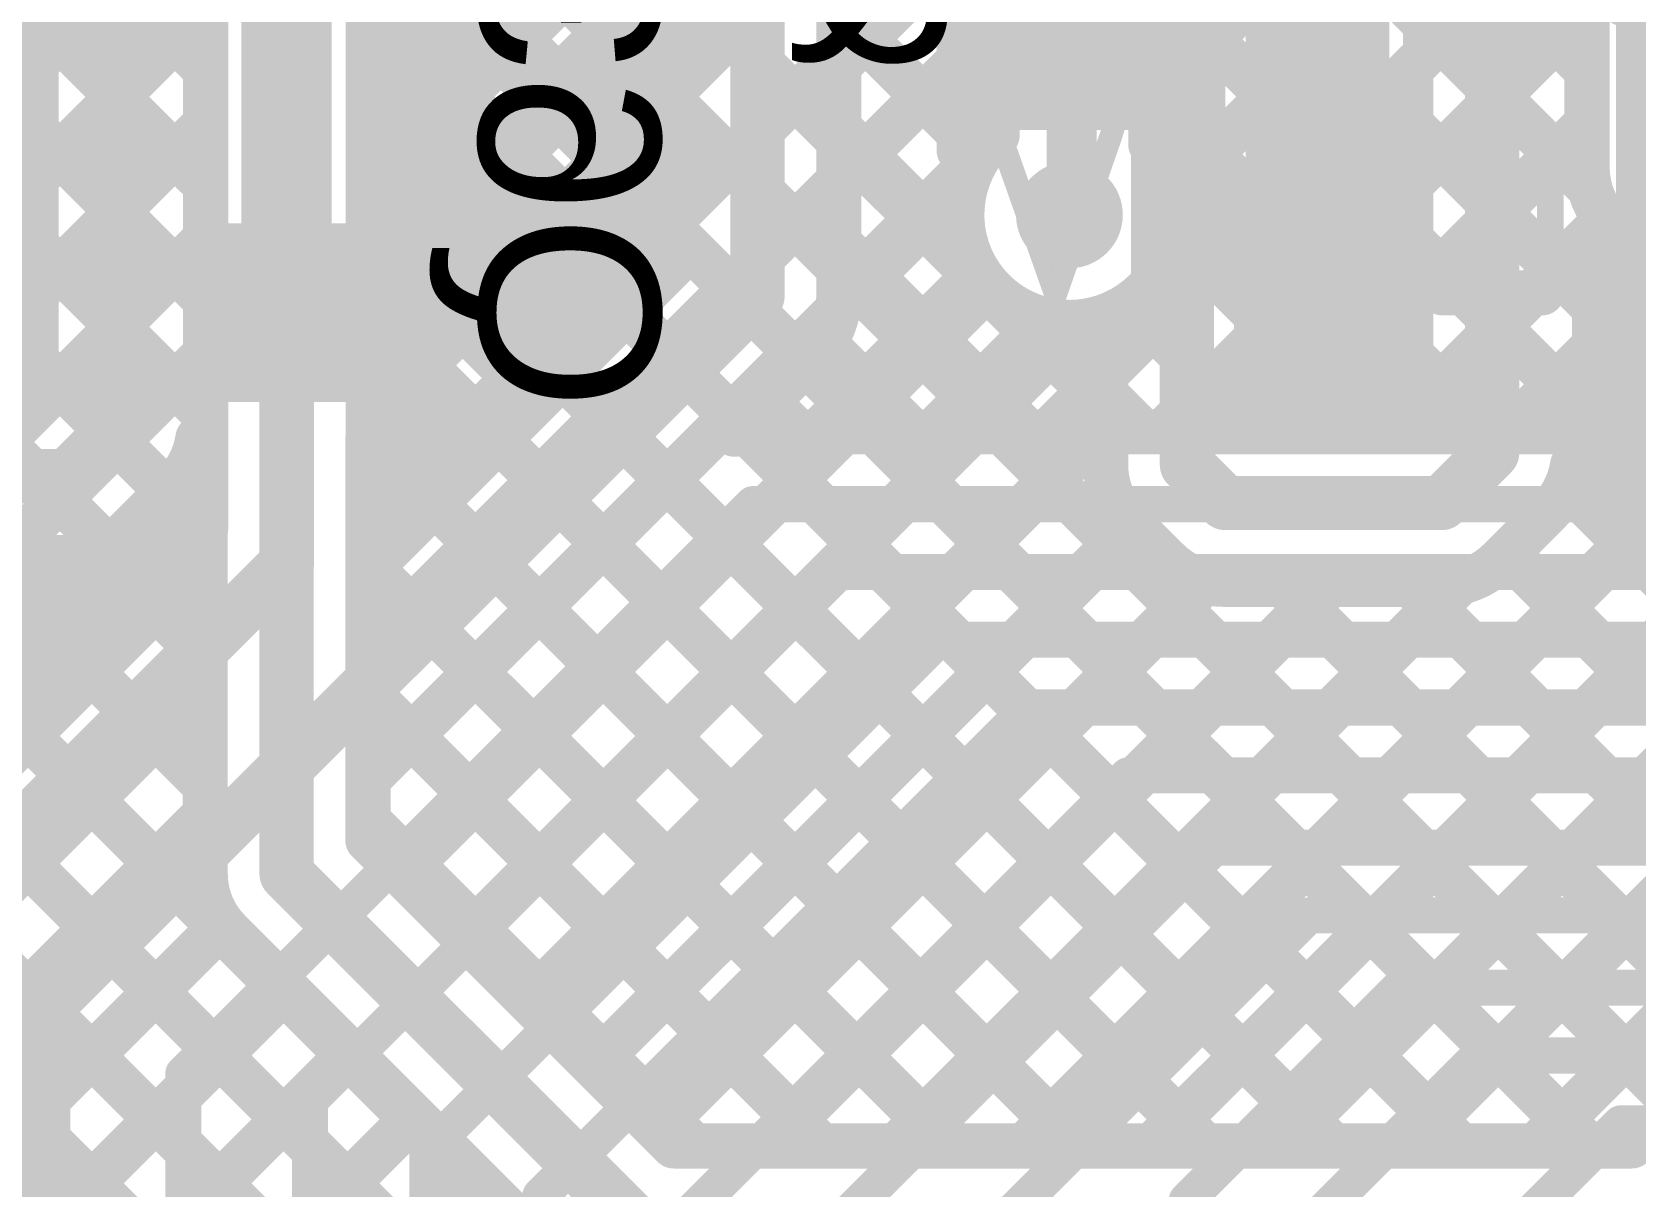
# Model space of a CAD drawing. Header units: millimetres. Extents: x -0.33 to 3.26, y -0.12 to 2.83.
# Drawn here: x 1.2345 to 1.5893, y 1.4469 to 1.7025 of the extents above; entities that cross this region are included whole.
import ezdxf

# ---------------------------------------------------------------- set-up
doc = ezdxf.new("R2010")
doc.units = ezdxf.units.MM
doc.header["$MEASUREMENT"] = 0
for name, color, linetype in [('BottomLayer', 5, 'Continuous'), ('BottomOverlay', 54, 'Continuous'), ('BottomPaste', 16, 'Continuous'), ('BottomSolder', 6, 'Continuous'), ('TopLayer', 1, 'Continuous'), ('TopOverlay', 2, 'Continuous'), ('ViaHoleLayer', 16, 'Continuous')]:
    doc.layers.add(name, color=color, linetype=linetype)
doc.styles.add('Agency FB', font='', dxfattribs={"height": 0.2})
doc.styles.add('Arial', font='', dxfattribs={"height": 0.2})
doc.styles.get('Agency FB').set_extended_font_data('Agency FB')
doc.styles.get('Arial').set_extended_font_data('Arial')

# ---------------------------------------------------------------- blocks, each defined once
blk = doc.blocks.new('R__0402_B_118')
at = {"layer": 'BottomLayer'}
for points in [[(-0.0095, 0.0125), (-0.0095, -0.0125), (-0.0275, -0.0125), (-0.0275, 0.0125)], [(0.0275, 0.0125), (0.0275, -0.0125), (0.0095, -0.0125), (0.0095, 0.0125)]]:
    blk.add_hatch(color=5, dxfattribs=at).paths.add_polyline_path(points)
at = {"layer": 'BottomPaste'}
for points in [[(-0.0095, 0.0125), (-0.0095, -0.0125), (-0.0275, -0.0125), (-0.0275, 0.0125)], [(0.0275, 0.0125), (0.0275, -0.0125), (0.0095, -0.0125), (0.0095, 0.0125)]]:
    blk.add_hatch(color=16, dxfattribs=at).paths.add_polyline_path(points)
at = {"layer": 'BottomSolder'}
for points in [[(-0.0055, 0.0165), (-0.0055, -0.0165), (-0.0315, -0.0165), (-0.0315, 0.0165)], [(0.0315, 0.0165), (0.0315, -0.0165), (0.0055, -0.0165), (0.0055, 0.0165)]]:
    blk.add_hatch(color=6, dxfattribs=at).paths.add_polyline_path(points)
at = {"layer": 'BottomOverlay', "const_width": 0.005}
for points in [[(-0.0325, 0.0175), (-0.0325, -0.0175)], [(-0.0325, 0.0175), (-0.0085, 0.0175)], [(0.0085, 0.0175), (0.0325, 0.0175)], [(0.0325, 0.0175), (0.0325, -0.0175)], [(-0.0325, -0.0175), (-0.0085, -0.0175)], [(0.0085, -0.0175), (0.0325, -0.0175)]]:
    blk.add_lwpolyline(points, dxfattribs=at)
at = {"layer": 'BottomOverlay', "const_width": 0.0025}
for points in [[(-0.03375, 0.0175, 1), (-0.03125, 0.0175, 1)], [(-0.03375, 0.0175, 1), (-0.03125, 0.0175, 1)], [(-0.00975, 0.0175, 1), (-0.00725, 0.0175, 1)], [(0.00725, 0.0175, 1), (0.00975, 0.0175, 1)], [(0.03125, 0.0175, 1), (0.03375, 0.0175, 1)], [(0.03125, 0.0175, 1), (0.03375, 0.0175, 1)], [(-0.03375, -0.0175, 1), (-0.03125, -0.0175, 1)], [(-0.03375, -0.0175, 1), (-0.03125, -0.0175, 1)], [(-0.00975, -0.0175, 1), (-0.00725, -0.0175, 1)], [(0.00725, -0.0175, 1), (0.00975, -0.0175, 1)], [(0.03125, -0.0175, 1), (0.03375, -0.0175, 1)], [(0.03125, -0.0175, 1), (0.03375, -0.0175, 1)]]:
    blk.add_lwpolyline(points, format="xyb", close=True, dxfattribs=at)
blk = doc.blocks.new('SOT23_3_B_158')
at = {"layer": 'BottomLayer'}
for points in [[(-0.02166, 0.02657), (-0.05316, 0.02657), (-0.05316, 0.05807), (-0.02166, 0.05807)], [(0.05314, 0.02657), (0.02165, 0.02657), (0.02165, 0.05807), (0.05314, 0.05807)], [(0.01574, -0.05807), (-0.01575, -0.05807), (-0.01575, -0.02657), (0.01574, -0.02657)]]:
    blk.add_hatch(color=5, dxfattribs=at).paths.add_polyline_path(points)
at = {"layer": 'BottomPaste'}
for points in [[(-0.02166, 0.02657), (-0.05316, 0.02657), (-0.05316, 0.05807), (-0.02166, 0.05807)], [(0.05314, 0.02657), (0.02165, 0.02657), (0.02165, 0.05807), (0.05314, 0.05807)], [(0.01574, -0.05807), (-0.01575, -0.05807), (-0.01575, -0.02657), (0.01574, -0.02657)]]:
    blk.add_hatch(color=16, dxfattribs=at).paths.add_polyline_path(points)
at = {"layer": 'BottomSolder'}
for points in [[(-0.01766, 0.02257), (-0.05716, 0.02257), (-0.05716, 0.06207), (-0.01766, 0.06207)], [(0.05714, 0.02257), (0.01765, 0.02257), (0.01765, 0.06207), (0.05714, 0.06207)], [(0.01974, -0.06207), (-0.01975, -0.06207), (-0.01975, -0.02257), (0.01974, -0.02257)]]:
    blk.add_hatch(color=6, dxfattribs=at).paths.add_polyline_path(points)
at = {"layer": 'BottomOverlay'}
for points, const_width in [([(-0.06409, 0.068, 1), (-0.07393, 0.068, 1)], 0.00984), ([(-0.07639, 0.068, 1), (-0.07147, 0.068, 1)], 0.00492), ([(-0.06655, 0.068, 1), (-0.06162, 0.068, 1)], 0.00492), ([(-0.01351, 0.032, 1), (-0.00851, 0.032, 1)], 0.005), ([(0.00849, 0.032, 1), (0.01349, 0.032, 1)], 0.005), ([(-0.06651, 0.03, 1), (-0.06151, 0.03, 1)], 0.005), ([(0.06149, 0.03, 1), (0.06649, 0.03, 1)], 0.005), ([(-0.06651, -0.032, 1), (-0.06151, -0.032, 1)], 0.005), ([(-0.06651, -0.032, 1), (-0.06151, -0.032, 1)], 0.005), ([(-0.03151, -0.032, 1), (-0.02651, -0.032, 1)], 0.005), ([(0.02649, -0.031, 1), (0.03149, -0.031, 1)], 0.005), ([(0.06149, -0.031, 1), (0.06649, -0.031, 1)], 0.005), ([(0.06149, -0.031, 1), (0.06649, -0.031, 1)], 0.005)]:
    blk.add_lwpolyline(points, format="xyb", close=True, dxfattribs=dict(at, const_width=const_width))
at = {"layer": 'BottomOverlay', "const_width": 0.01}
for points in [[(0.01099, 0.032), (-0.01101, 0.032)], [(-0.06401, 0.03), (-0.06401, -0.032)], [(0.06399, 0.03), (0.06399, -0.031)], [(-0.02901, -0.032), (-0.06401, -0.032)], [(0.06399, -0.031), (0.02899, -0.031)]]:
    blk.add_lwpolyline(points, dxfattribs=at)
blk = doc.blocks.new('SOT23_3_B_168')
at = {"layer": 'BottomLayer'}
for points in [[(-0.02166, 0.02657), (-0.05316, 0.02657), (-0.05316, 0.05807), (-0.02166, 0.05807)], [(0.05314, 0.02657), (0.02165, 0.02657), (0.02165, 0.05807), (0.05314, 0.05807)], [(0.01574, -0.05807), (-0.01575, -0.05807), (-0.01575, -0.02657), (0.01574, -0.02657)]]:
    blk.add_hatch(color=5, dxfattribs=at).paths.add_polyline_path(points)
at = {"layer": 'BottomPaste'}
for points in [[(-0.02166, 0.02657), (-0.05316, 0.02657), (-0.05316, 0.05807), (-0.02166, 0.05807)], [(0.05314, 0.02657), (0.02165, 0.02657), (0.02165, 0.05807), (0.05314, 0.05807)], [(0.01574, -0.05807), (-0.01575, -0.05807), (-0.01575, -0.02657), (0.01574, -0.02657)]]:
    blk.add_hatch(color=16, dxfattribs=at).paths.add_polyline_path(points)
at = {"layer": 'BottomSolder'}
for points in [[(-0.01766, 0.02257), (-0.05716, 0.02257), (-0.05716, 0.06207), (-0.01766, 0.06207)], [(0.05714, 0.02257), (0.01765, 0.02257), (0.01765, 0.06207), (0.05714, 0.06207)], [(0.01974, -0.06207), (-0.01975, -0.06207), (-0.01975, -0.02257), (0.01974, -0.02257)]]:
    blk.add_hatch(color=6, dxfattribs=at).paths.add_polyline_path(points)
at = {"layer": 'BottomOverlay'}
for points, const_width in [([(-0.06409, 0.068, 1), (-0.07393, 0.068, 1)], 0.00984), ([(-0.07639, 0.068, 1), (-0.07147, 0.068, 1)], 0.00492), ([(-0.06655, 0.068, 1), (-0.06162, 0.068, 1)], 0.00492), ([(-0.01351, 0.032, 1), (-0.00851, 0.032, 1)], 0.005), ([(0.00849, 0.032, 1), (0.01349, 0.032, 1)], 0.005), ([(-0.06651, 0.03, 1), (-0.06151, 0.03, 1)], 0.005), ([(0.06149, 0.03, 1), (0.06649, 0.03, 1)], 0.005), ([(-0.06651, -0.032, 1), (-0.06151, -0.032, 1)], 0.005), ([(-0.06651, -0.032, 1), (-0.06151, -0.032, 1)], 0.005), ([(-0.03151, -0.032, 1), (-0.02651, -0.032, 1)], 0.005), ([(0.02649, -0.031, 1), (0.03149, -0.031, 1)], 0.005), ([(0.06149, -0.031, 1), (0.06649, -0.031, 1)], 0.005), ([(0.06149, -0.031, 1), (0.06649, -0.031, 1)], 0.005)]:
    blk.add_lwpolyline(points, format="xyb", close=True, dxfattribs=dict(at, const_width=const_width))
at = {"layer": 'BottomOverlay', "const_width": 0.01}
for points in [[(0.01099, 0.032), (-0.01101, 0.032)], [(-0.06401, 0.03), (-0.06401, -0.032)], [(0.06399, 0.03), (0.06399, -0.031)], [(-0.02901, -0.032), (-0.06401, -0.032)], [(0.06399, -0.031), (0.02899, -0.031)]]:
    blk.add_lwpolyline(points, dxfattribs=at)

msp = doc.modelspace()

# ---------------------------------------------------------------- hatches: boundary and pattern name
at = {"layer": 'BottomLayer'}
h = msp.add_hatch(color=5, dxfattribs=at)
edge = h.paths.add_edge_path()
edge.add_arc((1.326, 1.694), 0.01181, 0, 360)
h = msp.add_hatch(color=5, dxfattribs=at)
edge = h.paths.add_edge_path()
edge.add_arc((1.366, 1.694), 0.01181, 0, 360)
h = msp.add_hatch(color=5, dxfattribs=at)
edge = h.paths.add_edge_path()
edge.add_arc((1.52012, 1.673), 0.01181, 0, 360)
h = msp.add_hatch(color=5, dxfattribs=at)
edge = h.paths.add_edge_path()
edge.add_arc((1.464, 1.662), 0.01181, 0, 360)
h = msp.add_hatch(color=5, dxfattribs=at)
edge = h.paths.add_edge_path()
edge.add_arc((1.326, 1.654), 0.01181, 0, 360)
h = msp.add_hatch(color=5, dxfattribs=at)
edge = h.paths.add_edge_path()
edge.add_arc((1.366, 1.654), 0.01181, 0, 360)
at = {"layer": 'TopLayer'}
h = msp.add_hatch(color=1, dxfattribs=at)
edge = h.paths.add_edge_path()
edge.add_arc((1.326, 1.694), 0.01181, 0, 360)
h = msp.add_hatch(color=1, dxfattribs=at)
edge = h.paths.add_edge_path()
edge.add_arc((1.366, 1.694), 0.01181, 0, 360)
h = msp.add_hatch(color=1, dxfattribs=at)
edge = h.paths.add_edge_path()
edge.add_arc((1.52012, 1.673), 0.01181, 0, 360)
h = msp.add_hatch(color=1, dxfattribs=at)
edge = h.paths.add_edge_path()
edge.add_arc((1.464, 1.662), 0.01181, 0, 360)
h = msp.add_hatch(color=1, dxfattribs=at)
edge = h.paths.add_edge_path()
edge.add_arc((1.326, 1.654), 0.01181, 0, 360)
h = msp.add_hatch(color=1, dxfattribs=at)
edge = h.paths.add_edge_path()
edge.add_arc((1.366, 1.654), 0.01181, 0, 360)
at = {"layer": 'ViaHoleLayer'}
h = msp.add_hatch(color=16, dxfattribs=at)
edge = h.paths.add_edge_path()
edge.add_arc((1.326, 1.694), 0.00787, 0, 360)
h = msp.add_hatch(color=16, dxfattribs=at)
edge = h.paths.add_edge_path()
edge.add_arc((1.366, 1.694), 0.00787, 0, 360)
h = msp.add_hatch(color=16, dxfattribs=at)
edge = h.paths.add_edge_path()
edge.add_arc((1.52012, 1.673), 0.00591, 0, 360)
h = msp.add_hatch(color=16, dxfattribs=at)
edge = h.paths.add_edge_path()
edge.add_arc((1.464, 1.662), 0.00591, 0, 360)
h = msp.add_hatch(color=16, dxfattribs=at)
edge = h.paths.add_edge_path()
edge.add_arc((1.326, 1.654), 0.00787, 0, 360)
h = msp.add_hatch(color=16, dxfattribs=at)
edge = h.paths.add_edge_path()
edge.add_arc((1.366, 1.654), 0.00787, 0, 360)

# ---------------------------------------------------------------- linework, layer by layer
at = {"layer": 'BottomLayer'}
for points, const_width in [([(1.30105, 1.81868), (1.43962, 1.68011)], 0.01), ([(1.31283, 1.68253), (1.41856, 1.78826)], 0.01), ([(1.31858, 1.65999), (1.44385, 1.78526)], 0.01), ([(1.59492, 1.63444), (1.59492, 1.78135)], 0.02), ([(1.31858, 1.77286), (1.472, 1.61945)], 0.01), ([(1.29083, 1.64036), (1.29083, 1.76236)], 0.02), ([(1.52012, 1.673), (1.52012, 1.75644)], 0.025), ([(1.31858, 1.63171), (1.43962, 1.75275)], 0.01), ([(1.31858, 1.74458), (1.60148, 1.46168)], 0.01), ([(1.52977, 1.69134), (1.52977, 1.74683)], 0.01), ([(1.18379, 1.73795), (1.23543, 1.68631)], 0.01), ([(1.31283, 1.66811), (1.31283, 1.73461)], 0.01), ([(1.25343, 1.61528), (1.25343, 1.725)], 0.012), ([(1.30883, 1.59368), (1.43962, 1.72446)], 0.01), ([(1.49, 1.60669), (1.49, 1.72269)], 0.012), ([(1.50785, 1.72502), (1.52977, 1.70309)], 0.01), ([(1.31283, 1.72204), (1.57888, 1.456)], 0.01), ([(1.508, 1.61626), (1.508, 1.72269)], 0.01), ([(1.55752, 1.60935), (1.55752, 1.71908)], 0.012), ([(1.48228, 1.456), (1.74346, 1.71717)], 0.01), ([(1.43962, 1.67626), (1.43962, 1.71326)], 0.01), ([(1.18379, 1.70967), (1.23543, 1.65802)], 0.01), ([(1.508, 1.67971), (1.52977, 1.70148)], 0.01), ([(1.22568, 1.69726), (1.23543, 1.69726)], 0.01), ([(1.23543, 1.62273), (1.23543, 1.69726)], 0.01), ([(1.30883, 1.56539), (1.43962, 1.69618)], 0.01), ([(1.464, 1.662), (1.464, 1.695)], 0.01), ([(1.508, 1.69658), (1.53952, 1.66506)], 0.01), ([(1.31283, 1.69376), (1.55059, 1.456)], 0.01), ([(1.52977, 1.69134), (1.53952, 1.69134)], 0.01), ([(1.53952, 1.61681), (1.53952, 1.69134)], 0.01), ([(1.16763, 1.62218), (1.23543, 1.68998)], 0.01), ([(1.51057, 1.456), (1.74346, 1.68889)], 0.01), ([(1.18299, 1.68218), (1.23543, 1.62974)], 0.01), ([(1.508, 1.65142), (1.53952, 1.68294)], 0.01), ([(1.52012, 1.63444), (1.52012, 1.673)], 0.025), ([(1.01741, 1.67806), (1.27547, 1.42)], 0.01), ([(1.43962, 1.68011), (1.44347, 1.67626)], 0.01), ([(1.43962, 1.67626), (1.44493, 1.67626)], 0.01), ([(1.30883, 1.53711), (1.44149, 1.66977)], 0.01), ([(1.31283, 1.66811), (1.31858, 1.66811)], 0.01), ([(1.31858, 1.61261), (1.31858, 1.66811)], 0.01), ([(1.508, 1.6683), (1.53952, 1.63677)], 0.01), ([(1.19592, 1.62218), (1.23543, 1.6617)], 0.01), ([(1.31858, 1.65973), (1.52231, 1.456)], 0.01), ([(1.53885, 1.456), (1.74439, 1.66154)], 0.01), ([(1.508, 1.62314), (1.53952, 1.65466)], 0.01), ([(1.31623, 1.51622), (1.4462, 1.64619)], 0.01), ([(1.56714, 1.456), (1.75807, 1.64693)], 0.01), ([(1.29083, 1.51617), (1.29083, 1.64036)], 0.012), ([(1.33038, 1.50208), (1.46663, 1.63833)], 0.01), ([(1.472, 1.60669), (1.472, 1.63957)], 0.01), ([(1.508, 1.64001), (1.53175, 1.61626)], 0.01), ([(1.2242, 1.62218), (1.23543, 1.63341)], 0.01), ([(1.31858, 1.63144), (1.49402, 1.456)], 0.01), ([(1.52941, 1.61626), (1.53952, 1.62637)], 0.01), ([(1.13227, 1.62218), (1.23488, 1.62218)], 0.01), ([(1.24234, 1.60418), (1.25343, 1.61528)], 0.012), ([(1.34452, 1.48794), (1.472, 1.61542)], 0.01), ([(1.508, 1.61626), (1.53897, 1.61626)], 0.01), ([(1.27283, 1.51617), (1.27283, 1.61261)], 0.01), ([(1.30883, 1.61261), (1.31858, 1.61261)], 0.01), ([(1.30883, 1.52362), (1.30883, 1.61261)], 0.01), ([(1.30913, 1.61261), (1.46574, 1.456)], 0.01), ([(1.54643, 1.59826), (1.55752, 1.60935)], 0.012), ([(1.454, 1.456), (1.60469, 1.60669)], 0.01), ([(1.454, 1.456), (1.60469, 1.60669)], 0.01), ([(1.49, 1.60669), (1.49843, 1.59826)], 0.012), ([(1.57532, 1.60669), (1.62267, 1.60669)], 0.01), ([(1.12482, 1.60418), (1.24234, 1.60418)], 0.012), ([(1.25509, 1.59148), (1.26614, 1.60252)], 0.01), ([(1.57406, 1.60224), (1.72258, 1.45371)], 0.01), ([(1.26439, 1.60078), (1.27283, 1.59234)], 0.01), ([(1.49843, 1.59826), (1.54643, 1.59826)], 0.012), ([(1.55918, 1.58556), (1.57023, 1.5966)], 0.01), ([(1.35866, 1.4738), (1.47805, 1.59318)], 0.01), ([(1.4773, 1.59394), (1.48568, 1.58556)], 0.01), ([(1.07859, 1.42), (1.24496, 1.58637)], 0.01), ([(1.10687, 1.42), (1.27283, 1.58596)], 0.01), ([(1.12482, 1.58618), (1.24234, 1.58618)], 0.01), ([(1.13757, 1.58618), (1.30375, 1.42)], 0.01), ([(1.16585, 1.58618), (1.33203, 1.42)], 0.01), ([(1.19414, 1.58618), (1.36032, 1.42)], 0.01), ([(1.22242, 1.58618), (1.27283, 1.53577)], 0.01), ([(1.2493, 1.58758), (1.27283, 1.56405)], 0.01), ([(1.30883, 1.58462), (1.43746, 1.456)], 0.01), ([(1.56082, 1.58719), (1.71806, 1.42995)], 0.01), ([(1.3728, 1.45965), (1.49397, 1.58082)], 0.01), ([(1.39743, 1.456), (1.52169, 1.58026)], 0.01), ([(1.42572, 1.456), (1.55043, 1.58071)], 0.01), ([(1.49843, 1.58026), (1.54643, 1.58026)], 0.01), ([(1.51119, 1.58026), (1.66945, 1.422)], 0.01), ([(1.53947, 1.58026), (1.69773, 1.422)], 0.01), ([(1.13516, 1.42), (1.27283, 1.55768)], 0.01), ([(1.30883, 1.55634), (1.40917, 1.456)], 0.01), ([(1.16344, 1.42), (1.27283, 1.52939)], 0.01), ([(1.30883, 1.52805), (1.38089, 1.456)], 0.01), ([(1.30883, 1.52362), (1.37646, 1.456)], 0.01), ([(1.29083, 1.51617), (1.369, 1.438)], 0.012), ([(1.19173, 1.42), (1.27672, 1.50499)], 0.01), ([(1.27813, 1.50341), (1.35625, 1.4253)], 0.01), ([(1.22001, 1.42), (1.29078, 1.49077)], 0.01), ([(1.24829, 1.42), (1.30492, 1.47663)], 0.01), ([(1.27658, 1.42), (1.31906, 1.46248)], 0.01), ([(1.37646, 1.456), (1.58841, 1.456)], 0.01), ([(1.30486, 1.42), (1.3332, 1.44834)], 0.01)]:
    msp.add_lwpolyline(points, dxfattribs=dict(at, const_width=const_width))
for points, const_width in [([(1.52727, 1.70309, 1), (1.53227, 1.70309, 1)], 0.005), ([(1.52727, 1.70148, 1), (1.53227, 1.70148, 1)], 0.005), ([(1.23293, 1.69726, 1), (1.23793, 1.69726, 1)], 0.005), ([(1.23293, 1.69726, 1), (1.23793, 1.69726, 1)], 0.005), ([(1.43712, 1.69618, 1), (1.44212, 1.69618, 1)], 0.005), ([(1.4615, 1.695, 1), (1.4665, 1.695, 1)], 0.005), ([(1.5055, 1.69658, 1), (1.5105, 1.69658, 1)], 0.005), ([(1.31033, 1.69376, 1), (1.31533, 1.69376, 1)], 0.005), ([(1.52727, 1.69134, 1), (1.53227, 1.69134, 1)], 0.005), ([(1.52727, 1.69134, 1), (1.53227, 1.69134, 1)], 0.005), ([(1.53702, 1.69134, 1), (1.54202, 1.69134, 1)], 0.005), ([(1.53702, 1.69134, 1), (1.54202, 1.69134, 1)], 0.005), ([(1.23293, 1.68998, 1), (1.23793, 1.68998, 1)], 0.005), ([(1.23293, 1.68631, 1), (1.23793, 1.68631, 1)], 0.005), ([(1.31033, 1.68253, 1), (1.31533, 1.68253, 1)], 0.005), ([(1.51387, 1.673, 1), (1.52637, 1.673, 1)], 0.0125), ([(1.51387, 1.673, 1), (1.52637, 1.673, 1)], 0.0125), ([(1.53702, 1.68294, 1), (1.54202, 1.68294, 1)], 0.005), ([(1.43712, 1.68011, 1), (1.44212, 1.68011, 1)], 0.005), ([(1.43712, 1.68011, 1), (1.44212, 1.68011, 1)], 0.005), ([(1.5055, 1.67971, 1), (1.5105, 1.67971, 1)], 0.005), ([(1.43712, 1.67626, 1), (1.44212, 1.67626, 1)], 0.005), ([(1.43712, 1.67626, 1), (1.44212, 1.67626, 1)], 0.005), ([(1.44097, 1.67626, 1), (1.44597, 1.67626, 1)], 0.005), ([(1.44243, 1.67626, 1), (1.44743, 1.67626, 1)], 0.005), ([(1.44243, 1.67626, 1), (1.44743, 1.67626, 1)], 0.005), ([(1.43899, 1.66977, 1), (1.44399, 1.66977, 1)], 0.005), ([(1.31033, 1.66811, 1), (1.31533, 1.66811, 1)], 0.005), ([(1.31033, 1.66811, 1), (1.31533, 1.66811, 1)], 0.005), ([(1.31608, 1.66811, 1), (1.32108, 1.66811, 1)], 0.005), ([(1.31608, 1.66811, 1), (1.32108, 1.66811, 1)], 0.005), ([(1.5055, 1.6683, 1), (1.5105, 1.6683, 1)], 0.005), ([(1.53702, 1.66506, 1), (1.54202, 1.66506, 1)], 0.005), ([(1.23293, 1.6617, 1), (1.23793, 1.6617, 1)], 0.005), ([(1.31608, 1.65999, 1), (1.32108, 1.65999, 1)], 0.005), ([(1.31608, 1.65973, 1), (1.32108, 1.65973, 1)], 0.005), ([(1.4615, 1.662, 1), (1.4665, 1.662, 1)], 0.005), ([(1.23293, 1.65802, 1), (1.23793, 1.65802, 1)], 0.005), ([(1.53702, 1.65466, 1), (1.54202, 1.65466, 1)], 0.005), ([(1.5055, 1.65142, 1), (1.5105, 1.65142, 1)], 0.005), ([(1.28583, 1.64036, 1), (1.29583, 1.64036, 1)], 0.01), ([(1.4437, 1.64619, 1), (1.4487, 1.64619, 1)], 0.005), ([(1.28783, 1.64036, 1), (1.29383, 1.64036, 1)], 0.006), ([(1.51387, 1.63444, 1), (1.52637, 1.63444, 1)], 0.0125), ([(1.46413, 1.63833, 1), (1.46913, 1.63833, 1)], 0.005), ([(1.4695, 1.63957, 1), (1.4745, 1.63957, 1)], 0.005), ([(1.4695, 1.63957, 1), (1.4745, 1.63957, 1)], 0.005), ([(1.5055, 1.64001, 1), (1.5105, 1.64001, 1)], 0.005), ([(1.58992, 1.63444, 1), (1.59992, 1.63444, 1)], 0.01), ([(1.53702, 1.63677, 1), (1.54202, 1.63677, 1)], 0.005), ([(1.23293, 1.63341, 1), (1.23793, 1.63341, 1)], 0.005), ([(1.31608, 1.63171, 1), (1.32108, 1.63171, 1)], 0.005), ([(1.31608, 1.63144, 1), (1.32108, 1.63144, 1)], 0.005), ([(1.23293, 1.62974, 1), (1.23793, 1.62974, 1)], 0.005), ([(1.53702, 1.62637, 1), (1.54202, 1.62637, 1)], 0.005), ([(1.23238, 1.62218, 1), (1.23738, 1.62218, 1)], 0.005), ([(1.23293, 1.62273, 1), (1.23793, 1.62273, 1)], 0.005), ([(1.5055, 1.62314, 1), (1.5105, 1.62314, 1)], 0.005), ([(1.4695, 1.61945, 1), (1.4745, 1.61945, 1)], 0.005), ([(1.53702, 1.61681, 1), (1.54202, 1.61681, 1)], 0.005), ([(1.25043, 1.61528, 1), (1.25643, 1.61528, 1)], 0.006), ([(1.25043, 1.61528, 1), (1.25643, 1.61528, 1)], 0.006), ([(1.4695, 1.61542, 1), (1.4745, 1.61542, 1)], 0.005), ([(1.5055, 1.61626, 1), (1.5105, 1.61626, 1)], 0.005), ([(1.5055, 1.61626, 1), (1.5105, 1.61626, 1)], 0.005), ([(1.52691, 1.61626, 1), (1.53191, 1.61626, 1)], 0.005), ([(1.52925, 1.61626, 1), (1.53425, 1.61626, 1)], 0.005), ([(1.53647, 1.61626, 1), (1.54147, 1.61626, 1)], 0.005), ([(1.26873, 1.61261, 1), (1.27373, 1.61261, 1)], 0.005), ([(1.26873, 1.61261, 1), (1.27373, 1.61261, 1)], 0.005), ([(1.27033, 1.61261, 1), (1.27533, 1.61261, 1)], 0.005), ([(1.30633, 1.61261, 1), (1.31133, 1.61261, 1)], 0.005), ([(1.30633, 1.61261, 1), (1.31133, 1.61261, 1)], 0.005), ([(1.30663, 1.61261, 1), (1.31163, 1.61261, 1)], 0.005), ([(1.31608, 1.61261, 1), (1.32108, 1.61261, 1)], 0.005), ([(1.31608, 1.61261, 1), (1.32108, 1.61261, 1)], 0.005), ([(1.55452, 1.60935, 1), (1.56052, 1.60935, 1)], 0.006), ([(1.55452, 1.60935, 1), (1.56052, 1.60935, 1)], 0.006), ([(1.4695, 1.60669, 1), (1.4745, 1.60669, 1)], 0.005), ([(1.4695, 1.60669, 1), (1.4745, 1.60669, 1)], 0.005), ([(1.4695, 1.60669, 1), (1.4745, 1.60669, 1)], 0.005), ([(1.487, 1.60669, 1), (1.493, 1.60669, 1)], 0.006), ([(1.487, 1.60669, 1), (1.493, 1.60669, 1)], 0.006), ([(1.57282, 1.60669, 1), (1.57782, 1.60669, 1)], 0.005), ([(1.57282, 1.60669, 1), (1.57782, 1.60669, 1)], 0.005), ([(1.57282, 1.60669, 1), (1.57782, 1.60669, 1)], 0.005), ([(1.23934, 1.60418, 1), (1.24534, 1.60418, 1)], 0.006), ([(1.23934, 1.60418, 1), (1.24534, 1.60418, 1)], 0.006), ([(1.26364, 1.60252, 1), (1.26864, 1.60252, 1)], 0.005), ([(1.26364, 1.60252, 1), (1.26864, 1.60252, 1)], 0.005), ([(1.26366, 1.60255, 1), (1.26866, 1.60255, 1)], 0.005), ([(1.57156, 1.60224, 1), (1.57656, 1.60224, 1)], 0.005), ([(1.26189, 1.60078, 1), (1.26689, 1.60078, 1)], 0.005), ([(1.49543, 1.59826, 1), (1.50143, 1.59826, 1)], 0.006), ([(1.49543, 1.59826, 1), (1.50143, 1.59826, 1)], 0.006), ([(1.54343, 1.59826, 1), (1.54943, 1.59826, 1)], 0.006), ([(1.54343, 1.59826, 1), (1.54943, 1.59826, 1)], 0.006), ([(1.56773, 1.5966, 1), (1.57273, 1.5966, 1)], 0.005), ([(1.56773, 1.5966, 1), (1.57273, 1.5966, 1)], 0.005), ([(1.56775, 1.59663, 1), (1.57275, 1.59663, 1)], 0.005), ([(1.27033, 1.59234, 1), (1.27533, 1.59234, 1)], 0.005), ([(1.30633, 1.59368, 1), (1.31133, 1.59368, 1)], 0.005), ([(1.47477, 1.59396, 1), (1.47977, 1.59396, 1)], 0.005), ([(1.4748, 1.59394, 1), (1.4798, 1.59394, 1)], 0.005), ([(1.4748, 1.59394, 1), (1.4798, 1.59394, 1)], 0.005), ([(1.47555, 1.59318, 1), (1.48055, 1.59318, 1)], 0.005), ([(1.25257, 1.59145, 1), (1.25757, 1.59145, 1)], 0.005), ([(1.25259, 1.59148, 1), (1.25759, 1.59148, 1)], 0.005), ([(1.25259, 1.59148, 1), (1.25759, 1.59148, 1)], 0.005), ([(1.23984, 1.58618, 1), (1.24484, 1.58618, 1)], 0.005), ([(1.23984, 1.58618, 1), (1.24484, 1.58618, 1)], 0.005), ([(1.23984, 1.58618, 1), (1.24484, 1.58618, 1)], 0.005), ([(1.24246, 1.58637, 1), (1.24746, 1.58637, 1)], 0.005), ([(1.2468, 1.58758, 1), (1.2518, 1.58758, 1)], 0.005), ([(1.27033, 1.58596, 1), (1.27533, 1.58596, 1)], 0.005), ([(1.30633, 1.58462, 1), (1.31133, 1.58462, 1)], 0.005), ([(1.48318, 1.58556, 1), (1.48818, 1.58556, 1)], 0.005), ([(1.48318, 1.58556, 1), (1.48818, 1.58556, 1)], 0.005), ([(1.4832, 1.58553, 1), (1.4882, 1.58553, 1)], 0.005), ([(1.55665, 1.58553, 1), (1.56165, 1.58553, 1)], 0.005), ([(1.55668, 1.58556, 1), (1.56168, 1.58556, 1)], 0.005), ([(1.55668, 1.58556, 1), (1.56168, 1.58556, 1)], 0.005), ([(1.55832, 1.58719, 1), (1.56332, 1.58719, 1)], 0.005), ([(1.49147, 1.58082, 1), (1.49647, 1.58082, 1)], 0.005), ([(1.49593, 1.58026, 1), (1.50093, 1.58026, 1)], 0.005), ([(1.49593, 1.58026, 1), (1.50093, 1.58026, 1)], 0.005), ([(1.49593, 1.58026, 1), (1.50093, 1.58026, 1)], 0.005), ([(1.50869, 1.58026, 1), (1.51369, 1.58026, 1)], 0.005), ([(1.51919, 1.58026, 1), (1.52419, 1.58026, 1)], 0.005), ([(1.53697, 1.58026, 1), (1.54197, 1.58026, 1)], 0.005), ([(1.54393, 1.58026, 1), (1.54893, 1.58026, 1)], 0.005), ([(1.54393, 1.58026, 1), (1.54893, 1.58026, 1)], 0.005), ([(1.54393, 1.58026, 1), (1.54893, 1.58026, 1)], 0.005), ([(1.54793, 1.58071, 1), (1.55293, 1.58071, 1)], 0.005), ([(1.27033, 1.56405, 1), (1.27533, 1.56405, 1)], 0.005), ([(1.30633, 1.56539, 1), (1.31133, 1.56539, 1)], 0.005), ([(1.27033, 1.55768, 1), (1.27533, 1.55768, 1)], 0.005), ([(1.30633, 1.55634, 1), (1.31133, 1.55634, 1)], 0.005), ([(1.27033, 1.53577, 1), (1.27533, 1.53577, 1)], 0.005), ([(1.30633, 1.53711, 1), (1.31133, 1.53711, 1)], 0.005), ([(1.27033, 1.52939, 1), (1.27533, 1.52939, 1)], 0.005), ([(1.30633, 1.52805, 1), (1.31133, 1.52805, 1)], 0.005), ([(1.30633, 1.52362, 1), (1.31133, 1.52362, 1)], 0.005), ([(1.30633, 1.52362, 1), (1.31133, 1.52362, 1)], 0.005), ([(1.28783, 1.51617, 1), (1.29383, 1.51617, 1)], 0.006), ([(1.28783, 1.51617, 1), (1.29383, 1.51617, 1)], 0.006), ([(1.27033, 1.51617, 1), (1.27533, 1.51617, 1)], 0.005), ([(1.27033, 1.51617, 1), (1.27533, 1.51617, 1)], 0.005), ([(1.27033, 1.51617, 1), (1.27533, 1.51617, 1)], 0.005), ([(1.31373, 1.51622, 1), (1.31873, 1.51622, 1)], 0.005), ([(1.27422, 1.50499, 1), (1.27922, 1.50499, 1)], 0.005), ([(1.27561, 1.50344, 1), (1.28061, 1.50344, 1)], 0.005), ([(1.27563, 1.50341, 1), (1.28063, 1.50341, 1)], 0.005), ([(1.27563, 1.50341, 1), (1.28063, 1.50341, 1)], 0.005), ([(1.32787, 1.50208, 1), (1.33288, 1.50208, 1)], 0.005), ([(1.28828, 1.49077, 1), (1.29328, 1.49077, 1)], 0.005), ([(1.34202, 1.48794, 1), (1.34702, 1.48794, 1)], 0.005), ([(1.30242, 1.47663, 1), (1.30742, 1.47663, 1)], 0.005), ([(1.35616, 1.4738, 1), (1.36116, 1.4738, 1)], 0.005), ([(1.31656, 1.46248, 1), (1.32156, 1.46248, 1)], 0.005), ([(1.3703, 1.45965, 1), (1.3753, 1.45965, 1)], 0.005), ([(1.37396, 1.456, 1), (1.37896, 1.456, 1)], 0.005), ([(1.37396, 1.456, 1), (1.37896, 1.456, 1)], 0.005), ([(1.37839, 1.456, 1), (1.38339, 1.456, 1)], 0.005), ([(1.39493, 1.456, 1), (1.39993, 1.456, 1)], 0.005), ([(1.40667, 1.456, 1), (1.41167, 1.456, 1)], 0.005), ([(1.42322, 1.456, 1), (1.42822, 1.456, 1)], 0.005), ([(1.43496, 1.456, 1), (1.43996, 1.456, 1)], 0.005), ([(1.4515, 1.456, 1), (1.4565, 1.456, 1)], 0.005), ([(1.4515, 1.456, 1), (1.4565, 1.456, 1)], 0.005), ([(1.46324, 1.456, 1), (1.46824, 1.456, 1)], 0.005), ([(1.47978, 1.456, 1), (1.48478, 1.456, 1)], 0.005), ([(1.49152, 1.456, 1), (1.49652, 1.456, 1)], 0.005), ([(1.50807, 1.456, 1), (1.51307, 1.456, 1)], 0.005), ([(1.51981, 1.456, 1), (1.52481, 1.456, 1)], 0.005), ([(1.53635, 1.456, 1), (1.54135, 1.456, 1)], 0.005), ([(1.54809, 1.456, 1), (1.55309, 1.456, 1)], 0.005), ([(1.56464, 1.456, 1), (1.56964, 1.456, 1)], 0.005), ([(1.57638, 1.456, 1), (1.58138, 1.456, 1)], 0.005), ([(1.58591, 1.456, 1), (1.59091, 1.456, 1)], 0.005), ([(1.58591, 1.456, 1), (1.59091, 1.456, 1)], 0.005), ([(1.3307, 1.44834, 1), (1.3357, 1.44834, 1)], 0.005)]:
    msp.add_lwpolyline(points, format="xyb", close=True, dxfattribs=dict(at, const_width=const_width))
at = {"layer": 'BottomLayer', "const_width": 0.01}
for points in [[(1.472, 1.63957, -0.742821), (1.44493, 1.67626)], [(1.27123, 1.61261, -0.16103), (1.26614, 1.60252)], [(1.27123, 1.61261, -0.160552), (1.26616, 1.60255)], [(1.47727, 1.59396, -0.198912), (1.472, 1.60669)], [(1.4773, 1.59394, -0.199396), (1.472, 1.60669)], [(1.57532, 1.60669, -0.16103), (1.57023, 1.5966)], [(1.57532, 1.60669, -0.160552), (1.57025, 1.59663)], [(1.25509, 1.59148, -0.199396), (1.24234, 1.58618)], [(1.25507, 1.59145, -0.198912), (1.24234, 1.58618)], [(1.49843, 1.58026, -0.199396), (1.48568, 1.58556)], [(1.49843, 1.58026, -0.198912), (1.4857, 1.58553)], [(1.55918, 1.58556, -0.199396), (1.54643, 1.58026)], [(1.55915, 1.58553, -0.198912), (1.54643, 1.58026)], [(1.27813, 1.50341, -0.199396), (1.27283, 1.51617)], [(1.27811, 1.50344, -0.198912), (1.27283, 1.51617)], [(1.58841, 1.456, -0.642551), (1.62781, 1.438)]]:
    msp.add_lwpolyline(points, format="xyb", dxfattribs=at)
at = {"layer": 'TopLayer'}
for points, const_width in [([(1.465, 1.663), (1.465, 2.038)], 0.01), ([(1.482, 1.67759), (1.482, 2.038)], 0.01), ([(1.448, 1.67963), (1.448, 2.03096)], 0.01), ([(1.29091, 1.58491), (1.29091, 2.01518)], 0.012), ([(1.27291, 1.59236), (1.27291, 1.99959)], 0.01), ([(1.30891, 1.58491), (1.30891, 1.99959)], 0.01), ([(1.57852, 1.67248), (1.57852, 2.00167)], 0.01), ([(1.147, 1.81999), (1.27291, 1.69408)], 0.01), ([(1.395, 1.644), (1.395, 1.806)], 0.012), ([(1.147, 1.79453), (1.27291, 1.66863)], 0.01), ([(1.377, 1.65146), (1.377, 1.79041)], 0.01), ([(1.413, 1.644), (1.413, 1.79041)], 0.01), ([(1.482, 1.79046), (1.57852, 1.69394)], 0.01), ([(1.482, 1.68765), (1.57852, 1.78417)], 0.01), ([(1.01567, 1.77313), (1.23467, 1.55413)], 0.01), ([(1.147, 1.76908), (1.27291, 1.64317)], 0.01), ([(1.482, 1.76501), (1.57912, 1.66789)], 0.01), ([(1.30891, 1.69274), (1.377, 1.76084)], 0.01), ([(1.30891, 1.7599), (1.377, 1.69181)], 0.01), ([(1.48719, 1.66738), (1.57852, 1.75871)], 0.01), ([(1.147, 1.74362), (1.27291, 1.61771)], 0.01), ([(1.482, 1.73955), (1.60755, 1.614)], 0.01), ([(1.30891, 1.66729), (1.377, 1.73538)], 0.01), ([(1.30891, 1.73445), (1.377, 1.66635)], 0.01), ([(1.01567, 1.47587), (1.27291, 1.73311)], 0.01), ([(1.413, 1.73218), (1.448, 1.69718)], 0.01), ([(1.413, 1.69501), (1.448, 1.73001)], 0.01), ([(1.45927, 1.614), (1.57852, 1.73326)], 0.01), ([(1.147, 1.71816), (1.27285, 1.59231)], 0.01), ([(1.482, 1.71409), (1.58209, 1.614)], 0.01), ([(1.30891, 1.64183), (1.377, 1.70993)], 0.01), ([(1.30891, 1.70899), (1.37172, 1.64618)], 0.01), ([(1.01567, 1.45042), (1.27291, 1.70765)], 0.01), ([(1.413, 1.70673), (1.44432, 1.67541)], 0.01), ([(1.413, 1.70672), (1.44432, 1.6754)], 0.01), ([(1.48472, 1.614), (1.57852, 1.7078)], 0.01), ([(1.413, 1.66956), (1.448, 1.70456)], 0.01), ([(1.482, 1.68864), (1.55664, 1.614)], 0.01), ([(1.30891, 1.61638), (1.377, 1.68447)], 0.01), ([(1.01567, 1.42496), (1.27291, 1.6822)], 0.01), ([(1.30891, 1.68354), (1.35899, 1.63345)], 0.01), ([(1.413, 1.68127), (1.4425, 1.65176)], 0.01), ([(1.51018, 1.614), (1.57852, 1.68234)], 0.01), ([(1.413, 1.6441), (1.44436, 1.67546)], 0.01), ([(1.464, 1.662), (1.465, 1.663)], 0.01), ([(1.17798, 1.66173), (1.26013, 1.57958)], 0.01), ([(1.30891, 1.59092), (1.377, 1.65901)], 0.01), ([(1.53563, 1.614), (1.58265, 1.66101)], 0.01), ([(1.58382, 1.65973), (1.62954, 1.614)], 0.01), ([(1.01567, 1.3995), (1.27291, 1.65674)], 0.01), ([(1.30891, 1.65808), (1.34627, 1.62072)], 0.01), ([(1.413, 1.65581), (1.45481, 1.614)], 0.01), ([(1.48743, 1.65775), (1.53118, 1.614)], 0.01), ([(1.16401, 1.65024), (1.2474, 1.56685)], 0.01), ([(1.30883, 1.58329), (1.377, 1.65146)], 0.01), ([(1.40835, 1.614), (1.44378, 1.64943)], 0.01), ([(1.237, 1.486), (1.395, 1.644)], 0.012), ([(1.56109, 1.614), (1.59532, 1.64823)], 0.01), ([(1.4774, 1.64232), (1.50572, 1.614)], 0.01), ([(1.47741, 1.64232), (1.50573, 1.614)], 0.01), ([(1.43381, 1.614), (1.45862, 1.63881)], 0.01), ([(1.45376, 1.6405), (1.48027, 1.614)], 0.01), ([(1.58654, 1.614), (1.60804, 1.6355)], 0.01), ([(1.01567, 1.37405), (1.27291, 1.63129)], 0.01), ([(1.30891, 1.63263), (1.33354, 1.60799)], 0.01), ([(1.38993, 1.61347), (1.4077, 1.63125)], 0.01), ([(1.40972, 1.63364), (1.42935, 1.614)], 0.01), ([(1.39718, 1.62072), (1.4039, 1.614)], 0.01), ([(1.394, 1.614), (1.62954, 1.614)], 0.01), ([(1.01567, 1.34859), (1.27291, 1.60583)], 0.01), ([(1.30891, 1.60717), (1.32081, 1.59527)], 0.01), ([(1.268, 1.472), (1.394, 1.598)], 0.008), ([(1.394, 1.598), (1.893, 1.598)], 0.008), ([(1.1893, 1.50875), (1.27291, 1.59236)], 0.01), ([(1.202, 1.496), (1.29091, 1.58491)], 0.012), ([(1.296, 1.466), (1.413, 1.583)], 0.008), ([(1.413, 1.583), (1.88679, 1.583)], 0.008), ([(1.322, 1.455), (1.435, 1.568)], 0.008), ([(1.435, 1.568), (1.88057, 1.568)], 0.008), ([(1.347, 1.445), (1.455, 1.553)], 0.008), ([(1.455, 1.553), (1.80074, 1.553)], 0.008), ([(1.374, 1.435), (1.477, 1.538)], 0.008), ([(1.477, 1.538), (1.79453, 1.538)], 0.008), ([(1.406, 1.432), (1.496, 1.522)], 0.008), ([(1.496, 1.522), (1.788, 1.522)], 0.008), ([(1.434, 1.424), (1.517, 1.507)], 0.008), ([(1.517, 1.507), (1.778, 1.507)], 0.008), ([(1.49, 1.444), (1.537, 1.491)], 0.008), ([(1.537, 1.491), (1.77, 1.491)], 0.008), ([(1.237, 1.024), (1.237, 1.486)], 0.012), ([(1.517, 1.43844), (1.55456, 1.476)], 0.008), ([(1.55456, 1.476), (1.76, 1.476)], 0.008), ([(1.268, 1.041), (1.268, 1.472)], 0.008), ([(1.296, 1.071), (1.296, 1.466)], 0.008), ([(1.54414, 1.41914), (1.586, 1.461)], 0.008), ([(1.586, 1.461), (1.75, 1.461)], 0.008), ([(1.322, 1.127), (1.322, 1.455)], 0.008), ([(1.347, 1.269), (1.347, 1.445)], 0.008), ([(1.49, 1.402), (1.49, 1.444)], 0.008)]:
    msp.add_lwpolyline(points, dxfattribs=dict(at, const_width=const_width))
for points, const_width in [([(1.4105, 1.70673, 1), (1.4155, 1.70673, 1)], 0.005), ([(1.4105, 1.70672, 1), (1.4155, 1.70672, 1)], 0.005), ([(1.4455, 1.70456, 1), (1.4505, 1.70456, 1)], 0.005), ([(1.4105, 1.69501, 1), (1.4155, 1.69501, 1)], 0.005), ([(1.4455, 1.69718, 1), (1.4505, 1.69718, 1)], 0.005), ([(1.27041, 1.69408, 1), (1.27541, 1.69408, 1)], 0.005), ([(1.30641, 1.69274, 1), (1.31141, 1.69274, 1)], 0.005), ([(1.3745, 1.69181, 1), (1.3795, 1.69181, 1)], 0.005), ([(1.57602, 1.69394, 1), (1.58102, 1.69394, 1)], 0.005), ([(1.4795, 1.68864, 1), (1.4845, 1.68864, 1)], 0.005), ([(1.4795, 1.68765, 1), (1.4845, 1.68765, 1)], 0.005), ([(1.3745, 1.68447, 1), (1.3795, 1.68447, 1)], 0.005), ([(1.27041, 1.6822, 1), (1.27541, 1.6822, 1)], 0.005), ([(1.30641, 1.68354, 1), (1.31141, 1.68354, 1)], 0.005), ([(1.4105, 1.68127, 1), (1.4155, 1.68127, 1)], 0.005), ([(1.57602, 1.68234, 1), (1.58102, 1.68234, 1)], 0.005), ([(1.4455, 1.67963, 1), (1.4505, 1.67963, 1)], 0.005), ([(1.4455, 1.67963, 1), (1.4505, 1.67963, 1)], 0.005), ([(1.4795, 1.67759, 1), (1.4845, 1.67759, 1)], 0.005), ([(1.4795, 1.67759, 1), (1.4845, 1.67759, 1)], 0.005), ([(1.44182, 1.67541, 1), (1.44682, 1.67541, 1)], 0.005), ([(1.44182, 1.6754, 1), (1.44682, 1.6754, 1)], 0.005), ([(1.44186, 1.67546, 1), (1.44686, 1.67546, 1)], 0.005), ([(1.57602, 1.67248, 1), (1.58102, 1.67248, 1)], 0.005), ([(1.57602, 1.67248, 1), (1.58102, 1.67248, 1)], 0.005), ([(1.57602, 1.67248, 1), (1.58102, 1.67248, 1)], 0.005), ([(1.27041, 1.66863, 1), (1.27541, 1.66863, 1)], 0.005), ([(1.30641, 1.66729, 1), (1.31141, 1.66729, 1)], 0.005), ([(1.3745, 1.66635, 1), (1.3795, 1.66635, 1)], 0.005), ([(1.4105, 1.66956, 1), (1.4155, 1.66956, 1)], 0.005), ([(1.48469, 1.66738, 1), (1.48969, 1.66738, 1)], 0.005), ([(1.57662, 1.66789, 1), (1.58162, 1.66789, 1)], 0.005), ([(1.4625, 1.663, 1), (1.4675, 1.663, 1)], 0.005), ([(1.4625, 1.663, 1), (1.4675, 1.663, 1)], 0.005), ([(1.3745, 1.65901, 1), (1.3795, 1.65901, 1)], 0.005), ([(1.4615, 1.662, 1), (1.4665, 1.662, 1)], 0.005), ([(1.48531, 1.662, 1), (1.49031, 1.662, 1)], 0.005), ([(1.48531, 1.662, 1), (1.49031, 1.662, 1)], 0.005), ([(1.58015, 1.66101, 1), (1.58515, 1.66101, 1)], 0.005), ([(1.58129, 1.65975, 1), (1.58629, 1.65975, 1)], 0.005), ([(1.58132, 1.65973, 1), (1.58632, 1.65973, 1)], 0.005), ([(1.58132, 1.65973, 1), (1.58632, 1.65973, 1)], 0.005), ([(1.27041, 1.65674, 1), (1.27541, 1.65674, 1)], 0.005), ([(1.30641, 1.65808, 1), (1.31141, 1.65808, 1)], 0.005), ([(1.4105, 1.65581, 1), (1.4155, 1.65581, 1)], 0.005), ([(1.48493, 1.65775, 1), (1.48993, 1.65775, 1)], 0.005), ([(1.3745, 1.65146, 1), (1.3795, 1.65146, 1)], 0.005), ([(1.3745, 1.65146, 1), (1.3795, 1.65146, 1)], 0.005), ([(1.44, 1.65176, 1), (1.445, 1.65176, 1)], 0.005), ([(1.44128, 1.64943, 1), (1.44628, 1.64943, 1)], 0.005), ([(1.36922, 1.64618, 1), (1.37422, 1.64618, 1)], 0.005), ([(1.392, 1.644, 1), (1.398, 1.644, 1)], 0.006), ([(1.392, 1.644, 1), (1.398, 1.644, 1)], 0.006), ([(1.27041, 1.64317, 1), (1.27541, 1.64317, 1)], 0.005), ([(1.30641, 1.64183, 1), (1.31141, 1.64183, 1)], 0.005), ([(1.4105, 1.6441, 1), (1.4155, 1.6441, 1)], 0.005), ([(1.4105, 1.644, 1), (1.4155, 1.644, 1)], 0.005), ([(1.4105, 1.644, 1), (1.4155, 1.644, 1)], 0.005), ([(1.4105, 1.644, 1), (1.4155, 1.644, 1)], 0.005), ([(1.4749, 1.64232, 1), (1.4799, 1.64232, 1)], 0.005), ([(1.47491, 1.64232, 1), (1.47991, 1.64232, 1)], 0.005), ([(1.45126, 1.6405, 1), (1.45626, 1.6405, 1)], 0.005), ([(1.45612, 1.63881, 1), (1.46112, 1.63881, 1)], 0.005), ([(1.27041, 1.63129, 1), (1.27541, 1.63129, 1)], 0.005), ([(1.30641, 1.63263, 1), (1.31141, 1.63263, 1)], 0.005), ([(1.35649, 1.63345, 1), (1.36149, 1.63345, 1)], 0.005), ([(1.4052, 1.63125, 1), (1.4102, 1.63125, 1)], 0.005), ([(1.4052, 1.63125, 1), (1.4102, 1.63125, 1)], 0.005), ([(1.40523, 1.63127, 1), (1.41023, 1.63127, 1)], 0.005), ([(1.40722, 1.63364, 1), (1.41222, 1.63364, 1)], 0.005), ([(1.34377, 1.62072, 1), (1.34877, 1.62072, 1)], 0.005), ([(1.39468, 1.62072, 1), (1.39968, 1.62072, 1)], 0.005), ([(1.27041, 1.61771, 1), (1.27541, 1.61771, 1)], 0.005), ([(1.30641, 1.61638, 1), (1.31141, 1.61638, 1)], 0.005), ([(1.38743, 1.61347, 1), (1.39243, 1.61347, 1)], 0.005), ([(1.38743, 1.61347, 1), (1.39243, 1.61347, 1)], 0.005), ([(1.38743, 1.61347, 1), (1.39243, 1.61347, 1)], 0.005), ([(1.3915, 1.614, 1), (1.3965, 1.614, 1)], 0.005), ([(1.3915, 1.614, 1), (1.3965, 1.614, 1)], 0.005), ([(1.3915, 1.614, 1), (1.3965, 1.614, 1)], 0.005), ([(1.4014, 1.614, 1), (1.4064, 1.614, 1)], 0.005), ([(1.40585, 1.614, 1), (1.41085, 1.614, 1)], 0.005), ([(1.42685, 1.614, 1), (1.43185, 1.614, 1)], 0.005), ([(1.43131, 1.614, 1), (1.43631, 1.614, 1)], 0.005), ([(1.45231, 1.614, 1), (1.45731, 1.614, 1)], 0.005), ([(1.45677, 1.614, 1), (1.46177, 1.614, 1)], 0.005), ([(1.47777, 1.614, 1), (1.48277, 1.614, 1)], 0.005), ([(1.48222, 1.614, 1), (1.48722, 1.614, 1)], 0.005), ([(1.50322, 1.614, 1), (1.50822, 1.614, 1)], 0.005), ([(1.50323, 1.614, 1), (1.50823, 1.614, 1)], 0.005), ([(1.50768, 1.614, 1), (1.51268, 1.614, 1)], 0.005), ([(1.52868, 1.614, 1), (1.53368, 1.614, 1)], 0.005), ([(1.53313, 1.614, 1), (1.53813, 1.614, 1)], 0.005), ([(1.55414, 1.614, 1), (1.55914, 1.614, 1)], 0.005), ([(1.55859, 1.614, 1), (1.56359, 1.614, 1)], 0.005), ([(1.57959, 1.614, 1), (1.58459, 1.614, 1)], 0.005), ([(1.58404, 1.614, 1), (1.58904, 1.614, 1)], 0.005), ([(1.27041, 1.60583, 1), (1.27541, 1.60583, 1)], 0.005), ([(1.30641, 1.60717, 1), (1.31141, 1.60717, 1)], 0.005), ([(1.33104, 1.60799, 1), (1.33604, 1.60799, 1)], 0.005), ([(1.31831, 1.59527, 1), (1.32331, 1.59527, 1)], 0.005), ([(1.392, 1.598, 1), (1.396, 1.598, 1)], 0.004), ([(1.392, 1.598, 1), (1.396, 1.598, 1)], 0.004), ([(1.27035, 1.59231, 1), (1.27535, 1.59231, 1)], 0.005), ([(1.27041, 1.59236, 1), (1.27541, 1.59236, 1)], 0.005), ([(1.27041, 1.59236, 1), (1.27541, 1.59236, 1)], 0.005), ([(1.30641, 1.59092, 1), (1.31141, 1.59092, 1)], 0.005), ([(1.28791, 1.58491, 1), (1.29391, 1.58491, 1)], 0.006), ([(1.28791, 1.58491, 1), (1.29391, 1.58491, 1)], 0.006), ([(1.30641, 1.58491, 1), (1.31141, 1.58491, 1)], 0.005), ([(1.30633, 1.58329, 1), (1.31133, 1.58329, 1)], 0.005), ([(1.411, 1.583, 1), (1.415, 1.583, 1)], 0.004), ([(1.411, 1.583, 1), (1.415, 1.583, 1)], 0.004), ([(1.25763, 1.57958, 1), (1.26263, 1.57958, 1)], 0.005), ([(1.2449, 1.56685, 1), (1.2499, 1.56685, 1)], 0.005), ([(1.433, 1.568, 1), (1.437, 1.568, 1)], 0.004), ([(1.433, 1.568, 1), (1.437, 1.568, 1)], 0.004), ([(1.23217, 1.55413, 1), (1.23717, 1.55413, 1)], 0.005), ([(1.453, 1.553, 1), (1.457, 1.553, 1)], 0.004), ([(1.453, 1.553, 1), (1.457, 1.553, 1)], 0.004), ([(1.475, 1.538, 1), (1.479, 1.538, 1)], 0.004), ([(1.475, 1.538, 1), (1.479, 1.538, 1)], 0.004), ([(1.494, 1.522, 1), (1.498, 1.522, 1)], 0.004), ([(1.494, 1.522, 1), (1.498, 1.522, 1)], 0.004), ([(1.515, 1.507, 1), (1.519, 1.507, 1)], 0.004), ([(1.515, 1.507, 1), (1.519, 1.507, 1)], 0.004), ([(1.535, 1.491, 1), (1.539, 1.491, 1)], 0.004), ([(1.535, 1.491, 1), (1.539, 1.491, 1)], 0.004), ([(1.234, 1.486, 1), (1.24, 1.486, 1)], 0.006), ([(1.234, 1.486, 1), (1.24, 1.486, 1)], 0.006), ([(1.55256, 1.476, 1), (1.55656, 1.476, 1)], 0.004), ([(1.55256, 1.476, 1), (1.55656, 1.476, 1)], 0.004), ([(1.266, 1.472, 1), (1.27, 1.472, 1)], 0.004), ([(1.266, 1.472, 1), (1.27, 1.472, 1)], 0.004), ([(1.294, 1.466, 1), (1.298, 1.466, 1)], 0.004), ([(1.294, 1.466, 1), (1.298, 1.466, 1)], 0.004), ([(1.584, 1.461, 1), (1.588, 1.461, 1)], 0.004), ([(1.584, 1.461, 1), (1.588, 1.461, 1)], 0.004), ([(1.32, 1.455, 1), (1.324, 1.455, 1)], 0.004), ([(1.32, 1.455, 1), (1.324, 1.455, 1)], 0.004), ([(1.345, 1.445, 1), (1.349, 1.445, 1)], 0.004), ([(1.345, 1.445, 1), (1.349, 1.445, 1)], 0.004), ([(1.488, 1.444, 1), (1.492, 1.444, 1)], 0.004), ([(1.488, 1.444, 1), (1.492, 1.444, 1)], 0.004)]:
    msp.add_lwpolyline(points, format="xyb", close=True, dxfattribs=dict(at, const_width=const_width))
at = {"layer": 'TopLayer', "const_width": 0.01}
for points in [[(1.48781, 1.662, -1.536657), (1.448, 1.67963)], [(1.482, 1.67759, -0.18034), (1.48781, 1.662)], [(1.58382, 1.65973, -0.199396), (1.57852, 1.67248)], [(1.58379, 1.65975, -0.198912), (1.57852, 1.67248)], [(1.413, 1.644, -0.199396), (1.4077, 1.63125)], [(1.413, 1.644, -0.198912), (1.40773, 1.63127)], [(1.38993, 1.61347, -0.0644), (1.394, 1.614)], [(1.38993, 1.61347, -0.0644), (1.394, 1.614)]]:
    msp.add_lwpolyline(points, format="xyb", dxfattribs=at)

# ---------------------------------------------------------------- block references
for name, p, rotation in [('R__0402_B_118', (1.46412, 1.71576), 90), ('SOT23_3_B_158', (1.25343, 1.68268), 180), ('SOT23_3_B_168', (1.55752, 1.67676), 180)]:
    msp.add_blockref(name, p, dxfattribs=dict(rotation=rotation))

# ---------------------------------------------------------------- texts
at = {"layer": 'BottomOverlay', "style": 'Arial', "text_generation_flag": 2}
for s, rotation, p in [('&', 360, (1.439, 1.696)), ('Q63', 270, (1.33343, 1.61868))]:
    msp.add_text(s, height=0.04, rotation=rotation, dxfattribs=at).set_placement(p)
at = {"layer": 'TopOverlay', "style": 'Agency FB'}
msp.add_text('Manufacturing Security Solutions for the Self Storage Industry', height=0.05, rotation=360, dxfattribs=at).set_placement((1.433, 1.643))

doc.saveas('drawing.dxf')
